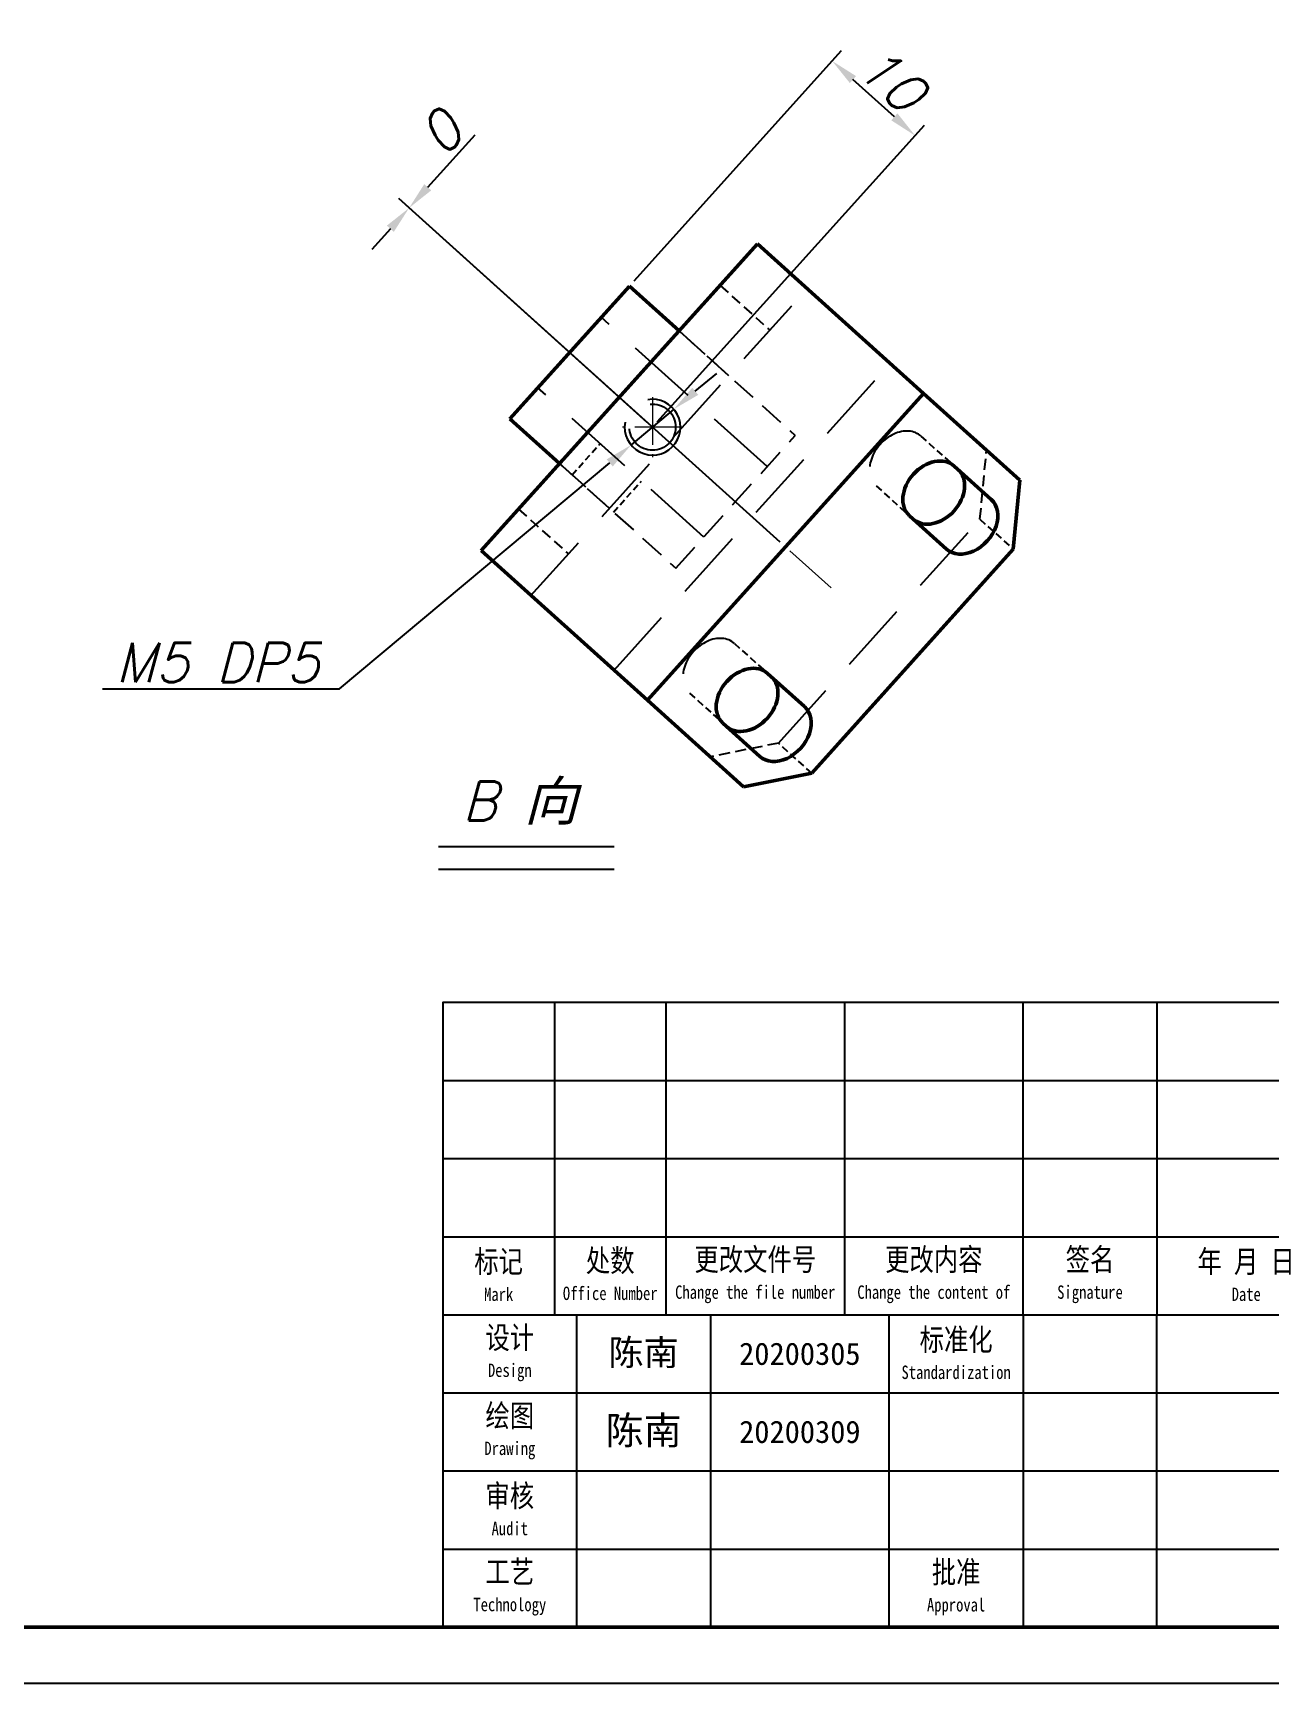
# Model space of a CAD drawing. Header units: inches. Extents: x 17901 to 26602, y 9673 to 14036.
# Drawn here: x 21422.7 to 21533.5, y 13161.6 to 13309.5 of the extents above; entities that cross this region are included whole.
import ezdxf

# ---------------------------------------------------------------- set-up
doc = ezdxf.new("R2010")
doc.units = ezdxf.units.IN
doc.header["$MEASUREMENT"] = 0
doc.linetypes.add('CENTER', pattern=[50.8, 31.75, -6.35, 6.35, -6.35])
doc.linetypes.add('DASHED2', pattern=[9.525, 6.35, -3.175])
for name, color, linetype, lineweight in [('中心线', 1, 'CENTER', 15), ('图框_内框线', 5, 'Continuous', 50), ('标注线', 3, 'Continuous', 25), ('粗实线', 7, 'Continuous', 50), ('细实线', 4, 'Continuous', 25), ('虚线', 2, 'DASHED2', 25)]:
    doc.layers.add(name, color=color, linetype=linetype, lineweight=lineweight)
doc.styles.add('DIM_FONT', font='romans.shx', dxfattribs={"oblique": 15})
doc.styles.add('宋体', font='', dxfattribs={"width": 0.8, "height": 5})
doc.styles.add('楷体', font='KTGB2312.ttf', dxfattribs={"height": 5})
doc.styles.get('宋体').set_extended_font_data('SimSun')
doc.dimstyles.new('幅面 1：1$0', dxfattribs={"dimtxt": 3.5, "dimasz": 2.5, "dimexe": 1.25, "dimexo": 0.625, "dimtad": 1, "dimdsep": 46, "dimtxsty": 'DIM_FONT', "dimcen": 2.5, "dimclrd": 256, "dimclre": 256, "dimclrt": 256, "dimadec": 0, "dimazin": 0, "dimtm": 1e-09, "dimtfac": 0.5, "dimtmove": 0, "dimatfit": 3, "dimfxl": 1, "dimlwd": -1, "dimarcsym": 0})
doc.dimstyles.new('幅面 1：1$3', dxfattribs={"dimtxt": 3.5, "dimasz": 2.5, "dimexe": 1.25, "dimexo": 0.625, "dimtad": 1, "dimtih": 1, "dimtoh": 1, "dimdsep": 46, "dimtxsty": 'DIM_FONT', "dimcen": 2.5, "dimclrd": 256, "dimclre": 256, "dimclrt": 256, "dimazin": 2, "dimtfac": 0.5, "dimtmove": 0, "dimatfit": 3, "dimfxl": 1, "dimlwd": -1, "dimlwe": -1, "dimarcsym": 0})

# ---------------------------------------------------------------- blocks, each defined once
blk = doc.blocks.new('标题栏')
at = {"layer": '标注线'}
for p, q in [((5851.87, 3356.48), (5851.87, 3328.48)), ((5861.87, 3328.48), (5861.87, 3356.48)), ((5877.87, 3356.48), (5877.87, 3328.48)), ((5893.87, 3328.48), (5893.87, 3356.48)), ((5905.87, 3356.48), (5905.87, 3328.48)), ((5841.87, 3349.48), (5921.87, 3349.48)), ((5841.87, 3342.48), (5921.87, 3342.48)), ((5841.87, 3335.48), (5921.87, 3335.48)), ((5841.87, 3328.48), (5971.87, 3328.48)), ((5853.87, 3300.48), (5853.87, 3328.48)), ((5865.87, 3328.48), (5865.87, 3300.48)), ((5881.87, 3300.48), (5881.87, 3328.48)), ((5893.87, 3328.48), (5893.87, 3300.48)), ((5905.87, 3300.48), (5905.87, 3328.48)), ((5841.87, 3321.48), (5921.87, 3321.48)), ((5841.87, 3314.48), (5921.87, 3314.48)), ((5841.87, 3307.48), (5921.87, 3307.48))]:
    blk.add_line(p, q, dxfattribs=at)
blk.add_lwpolyline([(6021.87, 3356.48), (5841.87, 3356.48), (5841.87, 3300.48), (6021.87, 3300.48), (6021.87, 3356.48)], dxfattribs=at)
at = {"layer": '标注线', "char_height": 2, "attachment_point": 5, "style": '宋体'}
for s, insert, width in [('标记\\P{\\H0.6x;Mark}', (5846.87, 3331.98), 10), ('处数\\P{\\H0.6x;Office Number}', (5856.87, 3332.06), 10), ('更改文件号\\P{\\H0.6x;Change the file number}', (5869.87, 3331.98), 16), ('更改内容\\P{\\H0.6x;Change the content of}', (5885.87, 3331.98), 16), ('签名\\P{\\H0.6x;Signature}', (5899.87, 3331.98), 12), ('年 月 日\\P{\\H0.6x;Date}', (5913.87, 3331.98), 16), ('设计\\P{\\H0.6x;Design}', (5847.87, 3324.98), 12), ('标准化\\P{\\H0.6x;Standardization}', (5887.87, 3324.98), 12), ('绘图\\P{\\H0.6x;Drawing}', (5847.87, 3317.98), 12), ('审核\\P{\\H0.6x;Audit}', (5847.87, 3310.98), 12), ('工艺\\P{\\H0.6x;Technology}', (5847.87, 3303.98), 12), ('批准\\P{\\H0.6x;Approval}', (5887.87, 3303.98), 12)]:
    blk.add_mtext(s, dxfattribs=dict(at, insert=insert, width=width))
blk = doc.blocks.new('*D39')
at = {"layer": 'Defpoints', "color": 0, "transparency": 16777216}
for p in [(21480.12, 13275.83), (21476.29, 13272.62)]:
    blk.add_point(p, dxfattribs=at)
at = {"layer": '标注线', "transparency": 16777216}
for p, q in [((21482.04, 13277.43), (21483.96, 13279.03)), ((21480.12, 13275.83), (21476.29, 13272.62)), ((21450.15, 13250.75), (21474.37, 13271.01)), ((21428.92, 13250.75), (21450.15, 13250.75))]:
    blk.add_line(p, q, dxfattribs=at)
for points in [[(21481.77, 13277.75), (21482.31, 13277.11), (21480.12, 13275.83)], [(21474.1, 13271.33), (21474.64, 13270.69), (21476.29, 13272.62)]]:
    blk.add_solid(points, dxfattribs=at)
at = {"layer": '标注线', "transparency": 16777216, "insert": (21439.22, 13253.12), "char_height": 3.5, "attachment_point": 5, "style": 'DIM_FONT'}
blk.add_mtext('M5 DP5', dxfattribs=at)
blk = doc.blocks.new('*D45')
at = {"layer": 'Defpoints', "color": 0, "transparency": 16777216}
for p in [(21494.31, 13307.04), (21476.13, 13286.85), (21478.21, 13274.22)]:
    blk.add_point(p, dxfattribs=at)
at = {"layer": '标注线', "lineweight": -2, "transparency": 16777216}
for p, q in [((21476.55, 13287.32), (21495.14, 13307.97)), ((21478.63, 13274.69), (21502.57, 13301.28))]:
    blk.add_line(p, q, dxfattribs=at)
at = {"layer": '标注线', "transparency": 16777216}
blk.add_line((21499.88, 13302.03), (21496.17, 13305.37), dxfattribs=at)
for points in [[(21496.45, 13305.68), (21495.89, 13305.06), (21494.31, 13307.04)], [(21500.16, 13302.34), (21499.6, 13301.72), (21501.74, 13300.35)]]:
    blk.add_solid(points, dxfattribs=at)
at = {"layer": '标注线', "transparency": 16777216, "insert": (21499.61, 13305.46), "char_height": 3.5, "attachment_point": 5, "rotation": 317.998, "style": 'DIM_FONT'}
blk.add_mtext('10', dxfattribs=at)
blk = doc.blocks.new('*D53')
at = {"layer": 'Defpoints', "color": 0, "transparency": 16777216}
for p in [(21456.39, 13293.86), (21478.2, 13274.22), (21490.12, 13263.49)]:
    blk.add_point(p, dxfattribs=at)
at = {"layer": '标注线', "transparency": 16777216}
for p, q in [((21458.06, 13295.72), (21462.3, 13300.42)), ((21456.39, 13293.86), (21456.39, 13293.86)), ((21454.71, 13292), (21453.04, 13290.14))]:
    blk.add_line(p, q, dxfattribs=at)
at = {"layer": '标注线', "lineweight": -2, "transparency": 16777216}
for p in [(21477.74, 13274.64), (21489.65, 13263.91)]:
    blk.add_line(p, (21455.46, 13294.7), dxfattribs=at)
at = {"layer": '标注线', "transparency": 16777216}
for points in [[(21457.75, 13296), (21458.37, 13295.44), (21456.39, 13293.86)], [(21454.4, 13292.28), (21455.02, 13291.72), (21456.39, 13293.86)]]:
    blk.add_solid(points, dxfattribs=at)
at = {"layer": '标注线', "transparency": 16777216, "insert": (21459.25, 13300.59), "char_height": 3.5, "attachment_point": 5, "rotation": 47.9982, "style": 'DIM_FONT'}
blk.add_mtext('0', dxfattribs=at)

msp = doc.modelspace()

# ---------------------------------------------------------------- linework, layer by layer
at = {"layer": 'Defpoints'}
msp.add_lwpolyline([(21224.411, 13161.647), (21644.411, 13161.647), (21644.411, 13458.647), (21224.411, 13458.647)], close=True, dxfattribs=at)
at = {"layer": '中心线'}
msp.add_line((21462.197, 13288.635), (21494.22, 13259.799), dxfattribs=at)
at = {"layer": '中心线', "ltscale": 0.134354}
msp.add_line((21478.209, 13276.904), (21478.209, 13271.53), dxfattribs=at)
at = {"layer": '中心线', "ltscale": 0.134375}
msp.add_line((21480.896, 13274.217), (21475.521, 13274.217), dxfattribs=at)
at = {"layer": '图框_内框线'}
msp.add_lwpolyline([(21249.411, 13166.647), (21639.411, 13166.647), (21639.411, 13453.647), (21249.411, 13453.647)], close=True, dxfattribs=at)
at = {"layer": '标注线'}
for p, q in [((21459.029, 13236.616), (21474.755, 13236.616)), ((21459.029, 13234.603), (21474.755, 13234.603))]:
    msp.add_line(p, q, dxfattribs=at)
at = {"layer": '粗实线'}
for p, q in [((21462.857, 13263.146), (21487.615, 13290.642)), ((21502.498, 13277.24), (21487.615, 13290.642)), ((21477.744, 13249.743), (21502.498, 13277.24)), ((21462.857, 13263.146), (21477.744, 13249.743)), ((21492.474, 13243.207), (21510.541, 13263.272))]:
    msp.add_line(p, q, dxfattribs=at)
at = {"layer": '粗实线', "ltscale": 0.400017}
msp.add_line((21465.424, 13274.963), (21476.131, 13286.854), dxfattribs=at)
at = {"layer": '粗实线', "ltscale": 0.149964}
msp.add_line((21476.131, 13286.854), (21480.588, 13282.839), dxfattribs=at)
at = {"layer": '粗实线', "ltscale": 0.290152}
for p, q in [((21502.498, 13277.24), (21511.123, 13269.474)), ((21486.369, 13241.977), (21477.744, 13249.743))]:
    msp.add_line(p, q, dxfattribs=at)
at = {"layer": '粗实线', "ltscale": 0.150038}
msp.add_line((21465.424, 13274.963), (21469.885, 13270.949), dxfattribs=at)
at = {"layer": '粗实线', "ltscale": 0.111451}
for p, q in [((21508.564, 13267.742), (21505.252, 13270.725)), ((21484.51, 13247.688), (21487.822, 13244.704))]:
    msp.add_line(p, q, dxfattribs=at)
at = {"layer": '粗实线', "ltscale": 0.155732}
msp.add_line((21511.123, 13269.474), (21510.541, 13263.272), dxfattribs=at)
at = {"layer": '粗实线', "ltscale": 0.111453}
for p, q in [((21501.236, 13266.267), (21504.549, 13263.283)), ((21491.838, 13249.163), (21488.525, 13252.147))]:
    msp.add_line(p, q, dxfattribs=at)
at = {"layer": '粗实线', "ltscale": 0.1557}
msp.add_line((21492.474, 13243.207), (21486.369, 13241.977), dxfattribs=at)
at = {"layer": '粗实线'}
for centre, major_axis, start_param, end_param in [((21503.244, 13268.496), (-2.008, -2.229), 3.1415927, 6.2831853), ((21503.576, 13268.199), (2.008, 2.229), 3.1415927, 6.2831853), ((21506.556, 13265.512), (-2.008, -2.229), 0, 3.1415927), ((21486.517, 13249.917), (-2.008, -2.229), 3.1415927, 6.2831853), ((21486.845, 13249.62), (2.008, 2.229), 3.1415927, 6.2831853), ((21489.83, 13246.934), (-2.008, -2.229), 0, 3.1415927)]:
    msp.add_ellipse(centre, major_axis=major_axis, ratio=0.7431513, start_param=start_param, end_param=end_param, dxfattribs=at)
at = {"layer": '细实线'}
msp.add_arc((21478.209, 13274.217), 2.5, 169.99999, 100.00001, dxfattribs=at)
at = {"layer": '虚线'}
for p, q in [((21467.314, 13259.131), (21492.072, 13286.627)), ((21488.482, 13270.685), (21473.619, 13284.067)), ((21474.76, 13252.43), (21499.517, 13279.926)), ((21482.795, 13264.368), (21467.931, 13277.75)), ((21489.49, 13245.893), (21507.556, 13265.958))]:
    msp.add_line(p, q, dxfattribs=at)
at = {"layer": '虚线', "ltscale": 0.150038}
for p, q in [((21484.267, 13286.926), (21488.728, 13282.912)), ((21485.049, 13278.824), (21480.588, 13282.839)), ((21466.201, 13266.861), (21470.662, 13262.847))]:
    msp.add_line(p, q, dxfattribs=at)
at = {"layer": '虚线', "ltscale": 0.350041}
msp.add_line((21480.588, 13282.839), (21490.994, 13273.471), dxfattribs=at)
at = {"layer": '虚线', "ltscale": 0.093725}
msp.add_line((21470.998, 13269.945), (21473.506, 13272.732), dxfattribs=at)
at = {"layer": '虚线', "ltscale": 0.400017}
msp.add_line((21480.287, 13261.581), (21490.994, 13273.471), dxfattribs=at)
at = {"layer": '虚线', "ltscale": 0.100384}
for p, q in [((21502.267, 13273.412), (21505.252, 13270.725)), ((21481.525, 13250.374), (21484.51, 13247.688)), ((21492.474, 13243.207), (21489.49, 13245.893))]:
    msp.add_line(p, q, dxfattribs=at)
at = {"layer": '虚线', "ltscale": 0.349966}
msp.add_line((21469.885, 13270.949), (21480.287, 13261.581), dxfattribs=at)
at = {"layer": '虚线', "ltscale": 0.149966}
msp.add_line((21474.342, 13266.934), (21469.885, 13270.949), dxfattribs=at)
at = {"layer": '虚线', "ltscale": 0.155744}
msp.add_line((21507.556, 13265.958), (21508.142, 13272.16), dxfattribs=at)
at = {"layer": '虚线', "ltscale": 0.093791}
msp.add_line((21474.713, 13266.599), (21477.224, 13269.386), dxfattribs=at)
at = {"layer": '虚线', "ltscale": 0.100382}
for p, q in [((21498.252, 13268.953), (21501.236, 13266.267)), ((21507.556, 13265.958), (21510.541, 13263.272)), ((21485.541, 13254.833), (21488.525, 13252.147))]:
    msp.add_line(p, q, dxfattribs=at)
at = {"layer": '虚线', "ltscale": 0.155701}
msp.add_line((21489.49, 13245.893), (21483.385, 13244.664), dxfattribs=at)
at = {"layer": '虚线'}
msp.add_circle((21478.209, 13274.217), 2.067, dxfattribs=at)
for centre in [(21500.26, 13271.182), (21483.533, 13252.604)]:
    msp.add_ellipse(centre, major_axis=(2.008, 2.229), ratio=0.7431513, start_param=0, end_param=3.1415927, dxfattribs=at)

# ---------------------------------------------------------------- block references
at = {"layer": '细实线'}
msp.add_blockref('标题栏', (15617.546, 9866.172), dxfattribs=at)

# ---------------------------------------------------------------- texts
at = {"layer": '标注线', "insert": (21461.15, 13238.583), "char_height": 3.5, "attachment_point": 7, "style": 'DIM_FONT'}
msp.add_mtext('B {\\fSimSun|b0|i0|c134|p2;向}', dxfattribs=at)
at = {"layer": '细实线', "attachment_point": 5, "style": '楷体'}
for s, insert, char_height, width in [('{\\fSTXingkai|b0|i0|c134|p2;陈南}', (21477.411, 13191.147), 2.3, 12), ('{\\fSimSun|b0|i0|c134|p2;20200305}', (21491.411, 13191.147), 2, 16), ('{\\fSTXingkai|b0|i0|c134|p2;陈南}', (21477.411, 13184.147), 2.5, 12), ('{\\fSimSun|b0|i0|c134|p2;20200309}', (21491.411, 13184.147), 2, 16)]:
    msp.add_mtext(s, dxfattribs=dict(at, insert=insert, char_height=char_height, width=width))

# ---------------------------------------------------------------- dimensions: what is measured, and where the dimension line sits
at = {"layer": '标注线'}
for base, p1, p2, angle, picture, middle in [((21494.309, 13307.041), (21478.209, 13274.224), (21476.131, 13286.854), 317.99804, '*D45', (21499.612, 13305.462)), ((21456.388, 13293.861), (21478.2, 13274.217), (21490.118, 13263.488), 47.99824, '*D53', (21459.25, 13300.589))]:
    dim = msp.add_linear_dim(base=base, p1=p1, p2=p2, angle=angle, dimstyle='幅面 1：1$0', dxfattribs=at)
    dim.commit()
    dim.dimension.update_dxf_attribs({"geometry": picture, "text_midpoint": middle})
dim = msp.add_diameter_dim_2p(p1=(21480.122, 13275.825), p2=(21476.288, 13272.617), text='<> DP5', dimstyle='幅面 1：1$3', override={"dimpost": 'M<>'}, dxfattribs=at)
dim.commit()
dim.dimension.update_dxf_attribs({"geometry": '*D39', "text_midpoint": (21439.223, 13250.749), "dimtype": 163})

doc.saveas('drawing.dxf')
